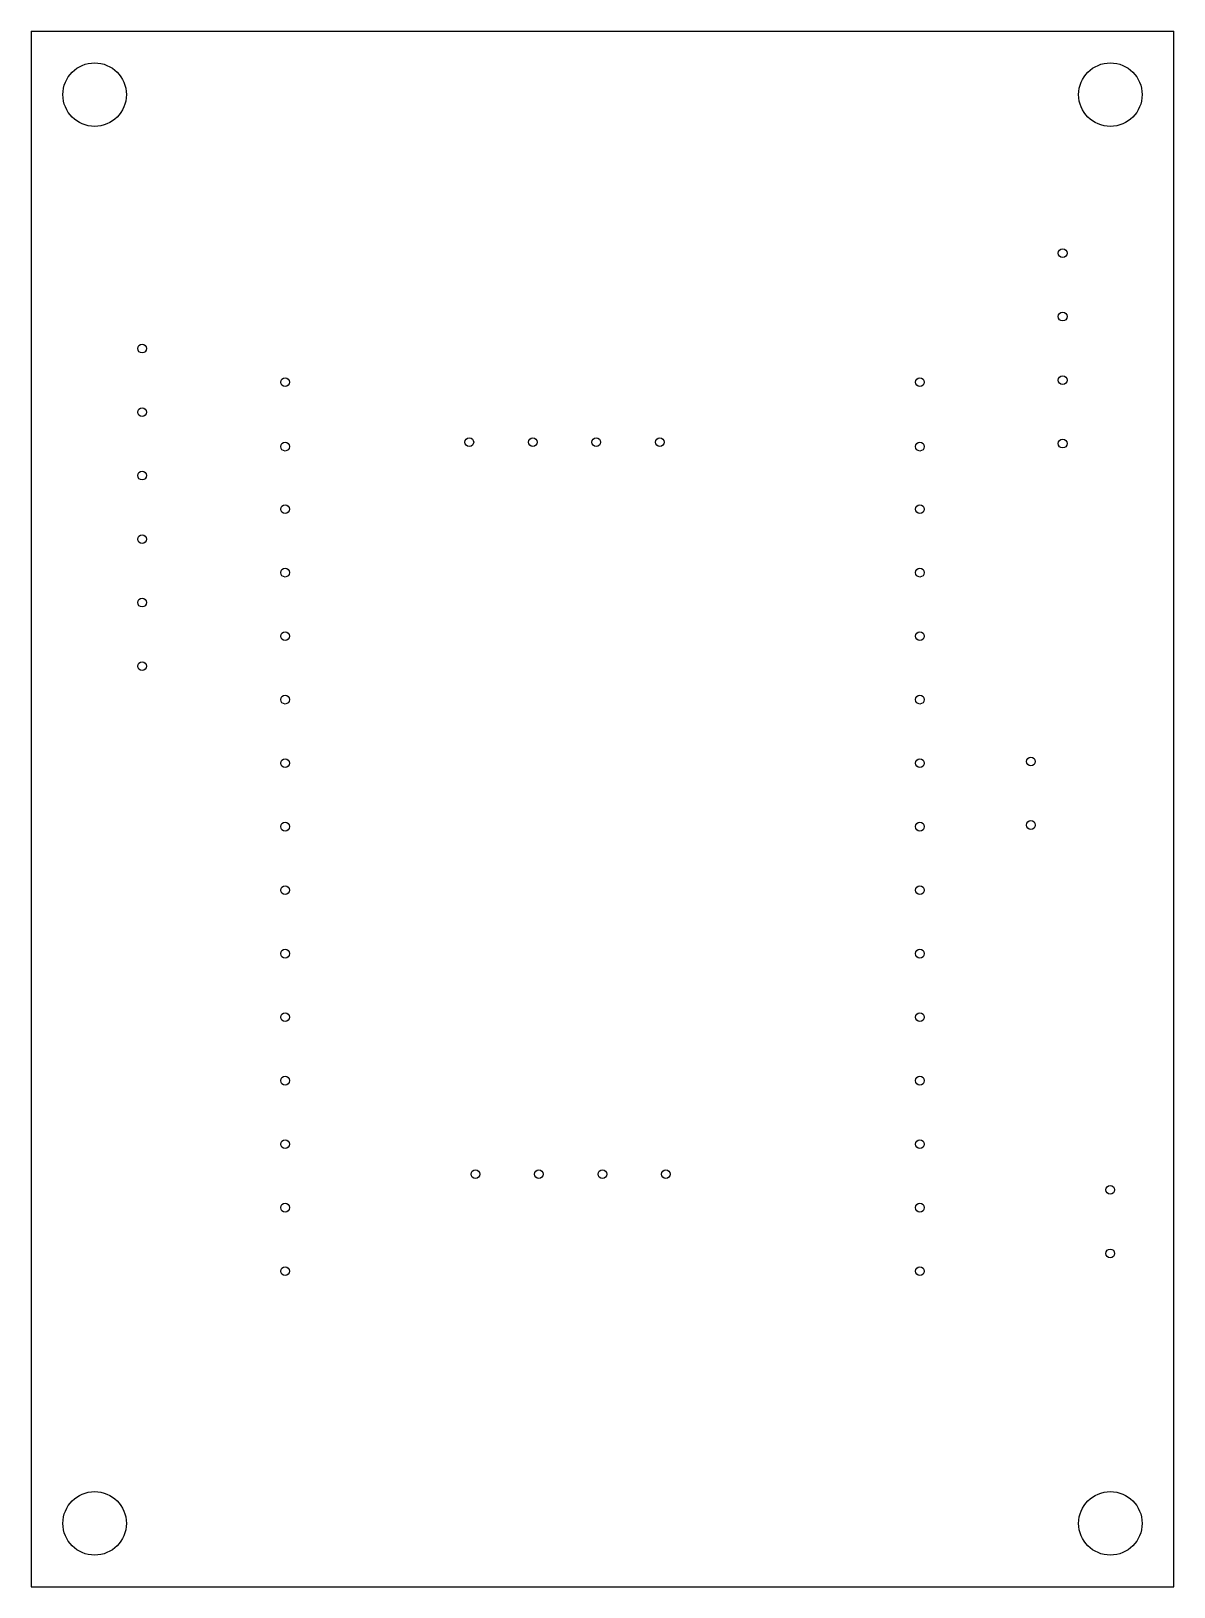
# Model space of a CAD drawing. Extents: x 0 to 45.7, y -62.2 to 0.
import ezdxf

# ---------------------------------------------------------------- set-up
doc = ezdxf.new("R2010")
doc.units = 0
doc.layers.add('BLACK', color=7, linetype='CONTINUOUS')

msp = doc.modelspace()

# ---------------------------------------------------------------- linework, layer by layer
at = {"layer": 'BLACK', "linetype": 'CONTINUOUS'}
for p, q in [((0.005, 0), (0.005, -62.23)), ((0.005, 0), (45.725, 0)), ((45.725, -62.23), (45.725, 0)), ((0.005, -62.23), (45.725, -62.23))]:
    msp.add_line(p, q, dxfattribs=at)
at = {"layer": 'BLACK'}
for centre, radius in [((2.545, -2.54), 1.27), ((43.185, -2.54), 1.27), ((41.275, -8.88), 0.175), ((41.275, -11.42), 0.175), ((4.445, -12.7), 0.175), ((10.165, -14.040429), 0.175), ((35.565, -14.040429), 0.175), ((41.275, -13.96), 0.175), ((4.445, -15.24), 0.175), ((10.165, -16.620429), 0.175), ((17.536, -16.44), 0.175), ((20.076, -16.44), 0.175), ((22.616, -16.44), 0.175), ((25.156, -16.44), 0.175), ((35.565, -16.620429), 0.175), ((41.275, -16.5), 0.175), ((4.445, -17.78), 0.175), ((10.165, -19.120429), 0.175), ((35.565, -19.120429), 0.175), ((4.445, -20.32), 0.175), ((10.165, -21.660429), 0.175), ((35.565, -21.660429), 0.175), ((4.445, -22.86), 0.175), ((10.165, -24.200429), 0.175), ((35.565, -24.200429), 0.175), ((4.445, -25.4), 0.175), ((10.165, -26.740429), 0.175), ((35.565, -26.740429), 0.175), ((10.165, -29.280429), 0.175), ((35.565, -29.280429), 0.175), ((40.005, -29.215), 0.175), ((10.165, -31.820429), 0.175), ((35.565, -31.820429), 0.175), ((40.005, -31.755), 0.175), ((10.165, -34.360429), 0.175), ((35.565, -34.360429), 0.175), ((10.165, -36.900429), 0.175), ((35.565, -36.900429), 0.175), ((10.165, -39.440429), 0.175), ((35.565, -39.440429), 0.175), ((10.165, -41.980429), 0.175), ((35.565, -41.980429), 0.175), ((10.165, -44.520429), 0.175), ((35.565, -44.520429), 0.175), ((17.78, -45.72), 0.175), ((20.32, -45.72), 0.175), ((22.86, -45.72), 0.175), ((25.4, -45.72), 0.175), ((43.18, -46.35), 0.175), ((10.165, -47.060429), 0.175), ((35.565, -47.060429), 0.175), ((43.18, -48.89), 0.175), ((10.165, -49.600429), 0.175), ((35.565, -49.600429), 0.175), ((2.545, -59.69), 1.27), ((43.185, -59.69), 1.27)]:
    msp.add_circle(centre, radius, dxfattribs=at)

doc.saveas('drawing.dxf')
